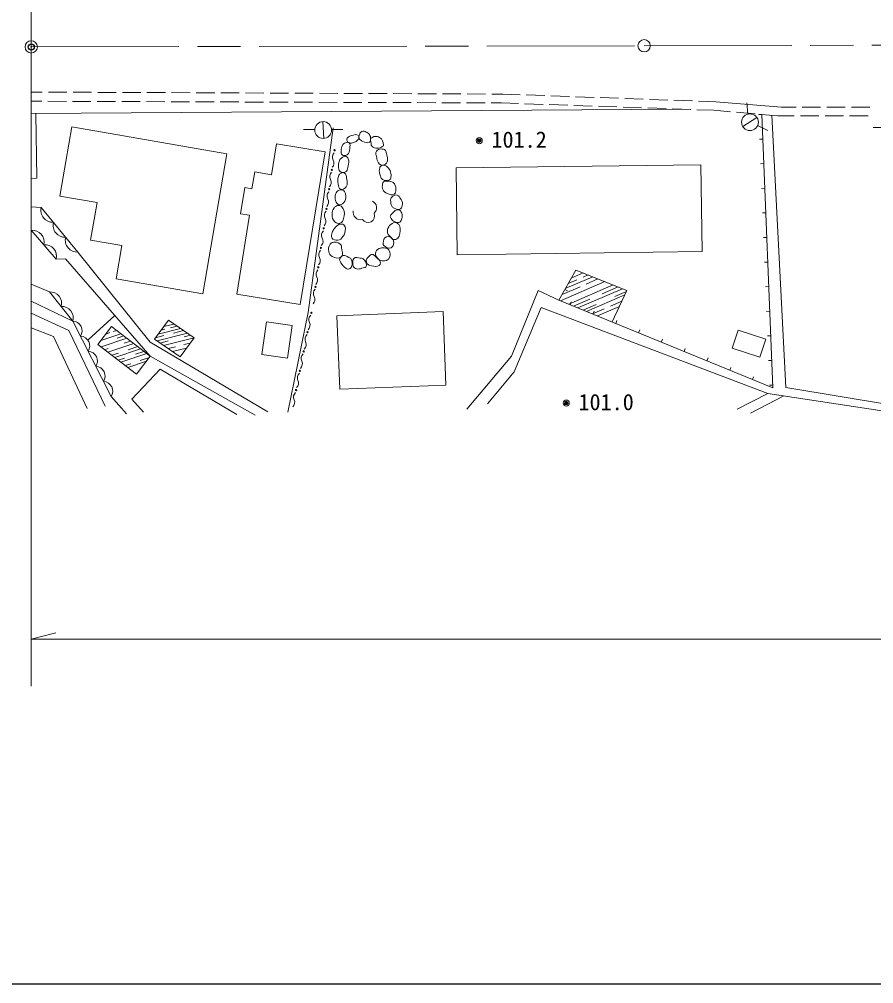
# Model space of a CAD drawing. Units: millimetres, scale not verified. Extents: x 40000 to 680000, y 20000 to 380000.
# Drawn here: x 75397 to 144782, y 205000 to 283326 of the extents above; entities that cross this region are included whole.
import ezdxf
from ezdxf.enums import TextEntityAlignment as Align

# ---------------------------------------------------------------- set-up
doc = ezdxf.new("R2010")
doc.units = ezdxf.units.MM
doc.header["$LTSCALE"] = 1000
doc.header["$PDMODE"] = 32
doc.header["$PDSIZE"] = 500
doc.linetypes.add('CHAIN', pattern=[18.5, 12, -1.5, 3.5, -1.5])
for name, color, linetype, lineweight in [('M-BGD', 7, 'Continuous', 13), ('M-BMK', 2, 'CHAIN', 13), ('M-BMK-SRVR', 3, 'Continuous', 13), ('M-STR-HTXT', 7, 'Continuous', 13), ('M-TTL-BAND', 7, 'Continuous', 25)]:
    doc.layers.add(name, color=color, linetype=linetype, lineweight=lineweight)
doc.layers.add('M-OTRS', color=6, linetype='Continuous')
doc.styles.add('ＭＳ ゴシック', font='')
doc.styles.get('ＭＳ ゴシック').set_extended_font_data('MS Gothic')

msp = doc.modelspace()

# ---------------------------------------------------------------- linework, layer by layer
at = {"layer": 'M-BGD'}
for p, q in [((76366, 277416), (77265, 277412)), ((77765, 277410), (79265, 277404)), ((79765, 277401), (81265, 277395)), ((81765, 277393), (83265, 277386)), ((83765, 277384), (85265, 277378)), ((85765, 277376), (87265, 277369)), ((87765, 277367), (89265, 277360)), ((89765, 277358), (91265, 277352)), ((91765, 277350), (93265, 277343)), ((93765, 277341), (95265, 277335)), ((95765, 277332), (97265, 277326)), ((97765, 277324), (99265, 277317)), ((99765, 277315), (101265, 277309)), ((101765, 277307), (103265, 277300)), ((103765, 277298), (105265, 277291)), ((105765, 277289), (107265, 277283)), ((107765, 277281), (109265, 277274)), ((76366, 276673), (77218, 276670)), ((77718, 276668), (79218, 276662)), ((79718, 276661), (81218, 276655)), ((81718, 276653), (83218, 276647)), ((83718, 276645), (85218, 276640)), ((85718, 276638), (87218, 276632)), ((87718, 276630), (89218, 276625)), ((89718, 276623), (91218, 276617)), ((91718, 276615), (93218, 276609)), ((93718, 276607), (95218, 276602)), ((95718, 276600), (97218, 276594)), ((97718, 276592), (99218, 276587)), ((99718, 276585), (101218, 276579)), ((101718, 276577), (103218, 276571)), ((103718, 276570), (105218, 276564)), ((105718, 276562), (107218, 276556)), ((107718, 276554), (109218, 276549)), ((109718, 276547), (111218, 276541)), ((109765, 277272), (111265, 277266)), ((111718, 276539), (113218, 276533)), ((111765, 277263), (113265, 277257)), ((113718, 276532), (114569, 276528)), ((113765, 277255), (114664, 277251)), ((114569, 276528), (115934, 276481)), ((114664, 277251), (116072, 277200)), ((116571, 277182), (118070, 277127)), ((118570, 277109), (120069, 277055)), ((120569, 277037), (122068, 276983)), ((122567, 276964), (124066, 276910)), ((124566, 276892), (126065, 276838)), ((126565, 276820), (128064, 276765)), ((128564, 276747), (130063, 276693)), ((130562, 276675), (131970, 276624)), ((131970, 276624), (137307, 276189)), ((134471, 276533), (134555, 275623)), ((76366, 275666), (129194, 276026)), ((116433, 276464), (117932, 276413)), ((118432, 276396), (119931, 276344)), ((120431, 276327), (121930, 276275)), ((122430, 276258), (123929, 276207)), ((124429, 276190), (125928, 276138)), ((126427, 276121), (127926, 276069)), ((128426, 276052), (129925, 276001)), ((130425, 275984), (131789, 275937)), ((131789, 275937), (133151, 275820)), ((133649, 275777), (135143, 275648)), ((137307, 276189), (138473, 276188)), ((138973, 276187), (140473, 276186)), ((140973, 276185), (142473, 276183)), ((142973, 276183), (144473, 276181)), ((76753, 275668), (76832, 270418)), ((100051, 275012), (100131, 273649)), ((134149, 274607), (135290, 275357)), ((135687, 275601), (135437, 275591)), ((135642, 275605), (137003, 275488)), ((137641, 253412), (136516, 275530)), ((137003, 275488), (138327, 275487)), ((138827, 275486), (140327, 275484)), ((140827, 275484), (142327, 275482)), ((142827, 275481), (144327, 275479)), ((78685, 268970), (79655, 274582)), ((79655, 274582), (92254, 272403)), ((98477, 274365), (99391, 274366)), ((100887, 274509), (98849, 259512)), ((100770, 274365), (101684, 274366)), ((135357, 274690), (136184, 274300)), ((144730, 274547), (145644, 274548)), ((135767, 273603), (135517, 273593)), ((95876, 270703), (96286, 273216)), ((96286, 273216), (100227, 272574)), ((100227, 272574), (98205, 260174)), ((92254, 272403), (90289, 261036)), ((110861, 271248), (130749, 271515)), ((110956, 264193), (110861, 271248)), ((130749, 271515), (130843, 264460)), ((135847, 271605), (135597, 271595)), ((76832, 270418), (76366, 270405)), ((94292, 269561), (94515, 270925)), ((94515, 270925), (95876, 270703)), ((93372, 267531), (93718, 269655)), ((93718, 269655), (94292, 269561)), ((135927, 269606), (135678, 269596)), ((81708, 268447), (78685, 268970)), ((81181, 265395), (81708, 268447)), ((93060, 261013), (94103, 267412)), ((94103, 267412), (93372, 267531)), ((136008, 267608), (135758, 267598)), ((78403, 263843), (76366, 266188)), ((136088, 265609), (135838, 265599)), ((83723, 264956), (81181, 265395)), ((83255, 262252), (83723, 264956)), ((86016, 257092), (80159, 264415)), ((130843, 264460), (110956, 264193)), ((78403, 263843), (79153, 263883)), ((79153, 263883), (86036, 255954)), ((136168, 263611), (135918, 263601)), ((121964, 262412), (119737, 261448)), ((121180, 262726), (120225, 262312)), ((120591, 262961), (124733, 261305)), ((121594, 262560), (121194, 262387)), ((76366, 261812), (77851, 261181)), ((90289, 261036), (83255, 262252)), ((122952, 262017), (119352, 260458)), ((120931, 261609), (119471, 260977)), ((120665, 262158), (119967, 261855)), ((123620, 261750), (120011, 260188)), ((122391, 262242), (121425, 261823)), ((136248, 261613), (135999, 261603)), ((98205, 260174), (93060, 261013)), ((115376, 255970), (117526, 261294)), ((117526, 261294), (119211, 260516)), ((119705, 261391), (119922, 261268)), ((124379, 261446), (120762, 259880)), ((124564, 260942), (121455, 259596)), ((124026, 261587), (122723, 261023)), ((124733, 261305), (123544, 258749)), ((124696, 261226), (123762, 260821)), ((76366, 260431), (79744, 258814)), ((120131, 260139), (120226, 260370)), ((121720, 260589), (120413, 260023)), ((122238, 260161), (121186, 259706)), ((124329, 260437), (123395, 260032)), ((76366, 259465), (79409, 258045)), ((80987, 257296), (83149, 259279)), ((98849, 259512), (97207, 251424)), ((101184, 259252), (109814, 259586)), ((109814, 259586), (110045, 253611)), ((117782, 259914), (115574, 254707)), ((136171, 252946), (117782, 259914)), ((122901, 259819), (121933, 259400)), ((121981, 259380), (122076, 259611)), ((124128, 260005), (122342, 259232)), ((136329, 259614), (136079, 259604)), ((86371, 257350), (87511, 258892)), ((87120, 258363), (87967, 258577)), ((87511, 258892), (89588, 257455)), ((95105, 256097), (95485, 258756)), ((95485, 258756), (97547, 258462)), ((101416, 253276), (101184, 259252)), ((123832, 258621), (123927, 258853)), ((78167, 257572), (76366, 258262)), ((79409, 258045), (82367, 251912)), ((82887, 258374), (81769, 256919)), ((83645, 257791), (82019, 257244)), ((82760, 257877), (82416, 257761)), ((86036, 255954), (82887, 258374)), ((83298, 258058), (83033, 257969)), ((86584, 257202), (89053, 257825)), ((86672, 257757), (88490, 258215)), ((87227, 258149), (86901, 258067)), ((88222, 258400), (87673, 258262)), ((88741, 258041), (87923, 257834)), ((97547, 258462), (97167, 255803)), ((125682, 257863), (125777, 258094)), ((133298, 256615), (133769, 258079)), ((133769, 258079), (136017, 257356)), ((80908, 251714), (78167, 257572)), ((81769, 256919), (84918, 254500)), ((84132, 257417), (82038, 256713)), ((84692, 256987), (82598, 256282)), ((83885, 257606), (83333, 257421)), ((84421, 257195), (83905, 257021)), ((95581, 251432), (86016, 257092)), ((86371, 257350), (88449, 255912)), ((87123, 257633), (86456, 257465)), ((87475, 257199), (86826, 257035)), ((87119, 256832), (89588, 257455)), ((88449, 255912), (89588, 257455)), ((89275, 257031), (88771, 256904)), ((89295, 257658), (88774, 257526)), ((127533, 257104), (127628, 257335)), ((136017, 257356), (135546, 255892)), ((136409, 257616), (136159, 257606)), ((82618, 256589), (82327, 256491)), ((83461, 256222), (82916, 256038)), ((85244, 256563), (83150, 255858)), ((85745, 256178), (83651, 255473)), ((85010, 256743), (84245, 256485)), ((85519, 256351), (84840, 256123)), ((88071, 256727), (87485, 256579)), ((87835, 256337), (88974, 256624)), ((129383, 256345), (129478, 256576)), ((135546, 255892), (133298, 256615)), ((83931, 255817), (83425, 255647)), ((84460, 255350), (84009, 255199)), ((85733, 255561), (84206, 255047)), ((84918, 254500), (86036, 255954)), ((85959, 255855), (85208, 255602)), ((86036, 255954), (94555, 251162)), ((97167, 255803), (95105, 256097)), ((111728, 251651), (115376, 255970)), ((131234, 255586), (131329, 255818)), ((136489, 255617), (136239, 255607)), ((86824, 254909), (84537, 252483)), ((93076, 251241), (86824, 254909)), ((115574, 254707), (113424, 252104)), ((133085, 254828), (133179, 255059)), ((134935, 254069), (135030, 254300)), ((110045, 253611), (101416, 253276)), ((136569, 253619), (136320, 253609)), ((137641, 253412), (146304, 251978)), ((84103, 251280), (82860, 252681)), ((84537, 252483), (85483, 251418)), ((133699, 251657), (136171, 252946)), ((134774, 251345), (137486, 252745)), ((136171, 252946), (146693, 251342))]:
    msp.add_line(p, q, dxfattribs=at)
for points in [[(135687, 275601), (136578, 253395), (119211, 260516), (120591, 262961)], [(76366, 268081), (77177, 268052), (80159, 264415)], [(82860, 252681), (79744, 258814), (77851, 261181)]]:
    msp.add_lwpolyline(points, dxfattribs=at)
for centre, radius in [((100073, 274330), 683), ((134732, 274964), 683), ((112747, 273474), 150), ((112747, 273474), 120), ((112747, 273474), 90), ((112747, 273474), 60), ((112747, 273474), 30), ((112747, 273474), 20), ((101001, 272689), 50), ((100780, 271104), 50), ((100558, 269520), 50), ((100337, 267935), 50), ((100116, 266350), 50), ((99894, 264766), 50), ((99673, 263181), 50), ((99451, 261597), 50), ((99115, 259490), 50), ((98805, 257920), 50), ((98494, 256351), 50), ((98183, 254781), 50), ((97873, 253212), 50), ((119814, 252155), 150), ((119814, 252155), 120), ((119814, 252155), 90), ((119814, 252155), 60), ((119814, 252155), 30), ((119814, 252155), 20)]:
    msp.add_circle(centre, radius, dxfattribs=at)
for centre, radius, start, end in [((100453, 271655), 500, 315.17702, 28.91682), ((101328, 272138), 500, 135.17702, 208.91682), ((100231, 270070), 500, 315.17702, 28.91682), ((101107, 270554), 500, 135.17702, 208.91682), ((100010, 268486), 500, 315.17702, 28.91682), ((100885, 268969), 500, 135.17702, 208.91682), ((78113, 267806), 968, 165.26602, 273.42119), ((103812, 268024), 599, 310.66493, 64.19485), ((99789, 266901), 500, 315.17702, 28.91682), ((100664, 267385), 500, 135.17702, 208.91682), ((103103, 267648), 599, 167.56375, 285.22853), ((103713, 267354), 535, 212.08039, 23.81307), ((79107, 266593), 968, 165.26602, 273.42119), ((76458, 265239), 954, 346.47197, 95.4884), ((80101, 265381), 968, 165.26602, 273.42119), ((99567, 265316), 500, 315.17702, 28.91682), ((100443, 265800), 500, 135.17702, 208.91682), ((77476, 264066), 954, 346.47197, 95.4884), ((99346, 263732), 500, 315.17702, 28.91682), ((100221, 264215), 500, 135.17702, 208.91682), ((100000, 262631), 500, 135.17702, 208.91682), ((99124, 262147), 500, 315.17702, 28.91682), ((77920, 260266), 918, 342.99817, 94.32144), ((99778, 261046), 500, 135.17702, 208.91682), ((98903, 260563), 500, 315.17702, 28.91682), ((78867, 259082), 918, 342.99817, 94.32144), ((99411, 258922), 500, 131.93702, 205.67682), ((79707, 258023), 792, 326.58212, 87.28253), ((98509, 258488), 500, 311.93702, 25.67682), ((99100, 257352), 500, 131.93702, 205.67682), ((80330, 256797), 792, 326.58212, 87.28253), ((98199, 256919), 500, 311.93702, 25.67682), ((80953, 255570), 792, 326.58212, 87.28253), ((98789, 255783), 500, 131.93702, 205.67682), ((97888, 255349), 500, 311.93702, 25.67682), ((81577, 254343), 792, 326.58212, 87.28253), ((98479, 254213), 500, 131.93702, 205.67682), ((82200, 253117), 792, 326.58212, 87.28253), ((97578, 253780), 500, 311.93702, 25.67682), ((98168, 252643), 500, 131.93702, 205.67682), ((97267, 252210), 500, 311.93702, 25.67682)]:
    msp.add_arc(centre, radius, start, end, dxfattribs=at)
for points, knots in [([(103299, 273391), (103252, 273407), (103232, 273430), (103194, 273461), (103101, 273535), (103012, 273559), (102974, 273671), (102939, 273776), (102976, 273849), (103018, 273952), (103065, 274065), (103091, 274155), (103202, 274206), (103337, 274267), (103443, 274229), (103579, 274171), (103695, 274122), (103755, 274066), (103825, 273960), (103898, 273850), (103933, 273769), (103930, 273636), (103927, 273519), (103923, 273419), (103825, 273356), (103652, 273244), (103494, 273325), (103299, 273391)], [0, 0, 0, 0, 1, 1, 1, 2, 2, 2, 3, 3, 3, 4, 4, 4, 5, 5, 5, 6, 6, 6, 7, 7, 7, 8, 8, 8, 9, 9, 9, 9]), ([(101575, 272912), (101603, 273011), (101611, 273074), (101672, 273157), (101714, 273214), (101749, 273239), (101813, 273270), (101877, 273302), (101921, 273303), (101992, 273313), (102058, 273323), (102112, 273364), (102163, 273321), (102311, 273197), (102251, 273022), (102226, 272830), (102198, 272620), (102194, 272448), (102019, 272328), (101886, 272236), (101735, 272219), (101606, 272316), (101506, 272390), (101530, 272499), (101524, 272624), (101519, 272738), (101544, 272802), (101575, 272912)], [0, 0, 0, 0, 1, 1, 1, 2, 2, 2, 3, 3, 3, 4, 4, 4, 5, 5, 5, 6, 6, 6, 7, 7, 7, 8, 8, 8, 9, 9, 9, 9]), ([(102299, 273277), (102171, 273297), (102071, 273328), (102010, 273443), (101969, 273522), (101980, 273596), (102028, 273671), (102116, 273811), (102236, 273838), (102396, 273882), (102597, 273937), (102768, 274021), (102931, 273890), (102999, 273836), (102992, 273757), (102974, 273671), (102957, 273589), (102912, 273554), (102852, 273496), (102775, 273422), (102722, 273388), (102624, 273347), (102504, 273297), (102428, 273257), (102299, 273277)], [0, 0, 0, 0, 1, 1, 1, 2, 2, 2, 3, 3, 3, 4, 4, 4, 5, 5, 5, 6, 6, 6, 7, 7, 7, 8, 8, 8, 8]), ([(103930, 273636), (104065, 273736), (104145, 273803), (104307, 273811), (104448, 273819), (104537, 273797), (104657, 273724), (104889, 273583), (104965, 273381), (104982, 273110), (104987, 273021), (104892, 272999), (104815, 272952), (104660, 272858), (104537, 272828), (104359, 272865), (104191, 272900), (104086, 272955), (103982, 273093), (103956, 273128), (103978, 273162), (103974, 273207), (103961, 273322), (103947, 273362), (103912, 273496)], [0, 0, 0, 0, 1, 1, 1, 2, 2, 2, 3, 3, 3, 4, 4, 4, 5, 5, 5, 6, 6, 6, 7, 7, 7, 8, 8, 8, 8]), ([(104407, 272616), (104454, 272675), (104486, 272710), (104554, 272744), (104633, 272784), (104687, 272795), (104776, 272791), (104919, 272784), (105025, 272782), (105126, 272680), (105202, 272604), (105181, 272521), (105208, 272417), (105255, 272241), (105323, 272143), (105307, 271961), (105293, 271792), (105274, 271668), (105144, 271558), (105038, 271469), (104931, 271442), (104799, 271482), (104645, 271529), (104592, 271640), (104513, 271780), (104430, 271926), (104437, 272031), (104402, 272195), (104375, 272315), (104330, 272384), (104349, 272505), (104357, 272553), (104377, 272577), (104407, 272616)], [0, 0, 0, 0, 1, 1, 1, 2, 2, 2, 3, 3, 3, 4, 4, 4, 5, 5, 5, 6, 6, 6, 7, 7, 7, 8, 8, 8, 9, 9, 9, 10, 10, 10, 11, 11, 11, 11]), ([(101591, 272074), (101640, 272109), (101669, 272129), (101723, 272156), (101768, 272179), (101794, 272211), (101844, 272203), (101979, 272182), (102060, 272109), (102116, 271985), (102208, 271784), (102132, 271637), (102093, 271420), (102060, 271237), (102094, 271079), (101945, 270968), (101794, 270855), (101617, 270844), (101462, 270952), (101314, 271056), (101334, 271212), (101318, 271393), (101305, 271538), (101326, 271623), (101368, 271763), (101396, 271853), (101415, 271907), (101474, 271981), (101510, 272027), (101543, 272041), (101591, 272074)], [0, 0, 0, 0, 1, 1, 1, 2, 2, 2, 3, 3, 3, 4, 4, 4, 5, 5, 5, 6, 6, 6, 7, 7, 7, 8, 8, 8, 9, 9, 9, 10, 10, 10, 10]), ([(105004, 271476), (105122, 271471), (105184, 271415), (105272, 271336), (105420, 271202), (105490, 271099), (105553, 270909), (105601, 270764), (105587, 270671), (105576, 270518), (105571, 270451), (105587, 270398), (105541, 270348), (105425, 270224), (105290, 270215), (105120, 270232), (104993, 270244), (104919, 270289), (104828, 270378), (104765, 270439), (104754, 270494), (104723, 270576), (104675, 270702), (104657, 270776), (104641, 270909), (104632, 270989), (104628, 271035), (104641, 271114), (104657, 271214), (104654, 271285), (104723, 271359), (104804, 271446), (104885, 271481), (105004, 271476)], [0, 0, 0, 0, 1, 1, 1, 2, 2, 2, 3, 3, 3, 4, 4, 4, 5, 5, 5, 6, 6, 6, 7, 7, 7, 8, 8, 8, 9, 9, 9, 10, 10, 10, 11, 11, 11, 11]), ([(101789, 270847), (101958, 270760), (101944, 270586), (101976, 270399), (102021, 270138), (102090, 269938), (101937, 269721), (101826, 269564), (101661, 269460), (101481, 269531), (101321, 269593), (101334, 269763), (101298, 269932), (101248, 270169), (101239, 270319), (101306, 270551), (101334, 270647), (101358, 270711), (101439, 270769), (101553, 270851), (101665, 270912), (101789, 270847)], [0, 0, 0, 0, 1, 1, 1, 2, 2, 2, 3, 3, 3, 4, 4, 4, 5, 5, 5, 6, 6, 6, 7, 7, 7, 7]), ([(101657, 269454), (101802, 269395), (101855, 269283), (101895, 269131), (101952, 268912), (101945, 268747), (101825, 268554), (101717, 268382), (101592, 268262), (101388, 268270), (101258, 268275), (101188, 268360), (101124, 268473), (101020, 268652), (101019, 268795), (101057, 268999), (101090, 269170), (101129, 269291), (101272, 269392), (101396, 269480), (101516, 269512), (101657, 269454)], [0, 0, 0, 0, 1, 1, 1, 2, 2, 2, 3, 3, 3, 4, 4, 4, 5, 5, 5, 6, 6, 6, 7, 7, 7, 7]), ([(105307, 270173), (105487, 270166), (105621, 270191), (105757, 270074), (105934, 269922), (105971, 269751), (105974, 269519), (105975, 269358), (105968, 269220), (105833, 269133), (105653, 269016), (105482, 269089), (105284, 269174), (105106, 269250), (104997, 269331), (104916, 269507), (104843, 269665), (104874, 269780), (104904, 269951), (104917, 270024), (104916, 270081), (104974, 270126), (105078, 270207), (105176, 270178), (105307, 270173)], [0, 0, 0, 0, 1, 1, 1, 2, 2, 2, 3, 3, 3, 4, 4, 4, 5, 5, 5, 6, 6, 6, 7, 7, 7, 8, 8, 8, 8]), ([(106312, 268826), (106437, 268641), (106540, 268519), (106514, 268300), (106496, 268149), (106478, 268043), (106365, 267941), (106209, 267801), (106027, 267913), (105830, 267985), (105737, 268019), (105704, 268079), (105646, 268160), (105563, 268278), (105578, 268376), (105559, 268519), (105547, 268604), (105544, 268656), (105567, 268739), (105608, 268883), (105710, 268929), (105830, 269019), (105882, 269057), (105924, 269060), (105988, 269063), (106145, 269070), (106246, 268968), (106312, 268826), (106323, 268804), (106330, 268793), (106335, 268766)], [0, 0, 0, 0, 1, 1, 1, 2, 2, 2, 3, 3, 3, 4, 4, 4, 5, 5, 5, 6, 6, 6, 7, 7, 7, 8, 8, 8, 9, 9, 9, 10, 10, 10, 10]), ([(101696, 267935), (101820, 267657), (101827, 267448), (101737, 267158), (101681, 266974), (101621, 266828), (101439, 266766), (101280, 266712), (101148, 266764), (101024, 266877), (100836, 267050), (100809, 267236), (100802, 267491), (100797, 267701), (100843, 267831), (100960, 268005), (101014, 268086), (101063, 268125), (101153, 268163), (101254, 268206), (101329, 268234), (101433, 268198), (101571, 268151), (101637, 268068), (101696, 267935)], [0, 0, 0, 0, 1, 1, 1, 2, 2, 2, 3, 3, 3, 4, 4, 4, 5, 5, 5, 6, 6, 6, 7, 7, 7, 8, 8, 8, 8]), ([(105749, 267621), (105813, 267687), (105840, 267736), (105919, 267784), (105976, 267820), (106015, 267831), (106082, 267843), (106150, 267854), (106196, 267874), (106257, 267843), (106371, 267785), (106409, 267700), (106450, 267580), (106505, 267420), (106503, 267311), (106462, 267147), (106430, 267018), (106411, 266911), (106293, 266849), (106146, 266773), (106023, 266824), (105872, 266890), (105740, 266948), (105673, 267013), (105597, 267136), (105546, 267218), (105511, 267281), (105533, 267375), (105562, 267500), (105661, 267528), (105749, 267621)], [0, 0, 0, 0, 1, 1, 1, 2, 2, 2, 3, 3, 3, 4, 4, 4, 5, 5, 5, 6, 6, 6, 7, 7, 7, 8, 8, 8, 9, 9, 9, 10, 10, 10, 10]), ([(101680, 265675), (101551, 265524), (101466, 265399), (101268, 265377), (101061, 265354), (100885, 265409), (100777, 265587), (100691, 265732), (100763, 265856), (100812, 266017), (100851, 266144), (100894, 266212), (100979, 266315), (101119, 266483), (101198, 266615), (101408, 266674), (101542, 266712), (101662, 266721), (101759, 266622), (101935, 266441), (101882, 266230), (101838, 265982), (101814, 265849), (101768, 265777), (101680, 265675)], [0, 0, 0, 0, 1, 1, 1, 2, 2, 2, 3, 3, 3, 4, 4, 4, 5, 5, 5, 6, 6, 6, 7, 7, 7, 8, 8, 8, 8]), ([(105337, 266335), (105415, 266525), (105496, 266641), (105679, 266734), (105822, 266808), (105954, 266855), (106091, 266769), (106311, 266631), (106342, 266407), (106327, 266147), (106310, 265840), (106262, 265537), (105968, 265446), (105748, 265378), (105613, 265563), (105451, 265726), (105369, 265809), (105334, 265875), (105310, 265989), (105283, 266122), (105285, 266210), (105337, 266335)], [0, 0, 0, 0, 1, 1, 1, 2, 2, 2, 3, 3, 3, 4, 4, 4, 5, 5, 5, 6, 6, 6, 7, 7, 7, 7]), ([(105587, 264771), (105374, 264654), (105164, 264782), (104995, 264955), (104943, 265008), (104935, 265064), (104942, 265139), (104964, 265368), (104988, 265590), (105205, 265665), (105431, 265743), (105658, 265619), (105757, 265402), (105864, 265170), (105810, 264894), (105587, 264771)], [0, 0, 0, 0, 1, 1, 1, 2, 2, 2, 3, 3, 3, 4, 4, 4, 5, 5, 5, 5]), ([(101559, 264797), (101586, 264511), (101763, 264263), (101559, 264061), (101347, 263851), (101059, 263929), (100796, 264070), (100636, 264156), (100570, 264277), (100533, 264455), (100485, 264687), (100504, 264862), (100647, 265051), (100744, 265179), (100855, 265235), (101015, 265235), (101238, 265235), (101390, 265158), (101524, 264981), (101568, 264923), (101552, 264870), (101559, 264797)], [0, 0, 0, 0, 1, 1, 1, 2, 2, 2, 3, 3, 3, 4, 4, 4, 5, 5, 5, 6, 6, 6, 7, 7, 7, 7]), ([(105034, 264758), (105181, 264741), (105306, 264748), (105389, 264626), (105560, 264376), (105580, 264075), (105376, 263850), (105192, 263648), (104939, 263685), (104679, 263772), (104559, 263812), (104515, 263890), (104443, 263995), (104367, 264105), (104294, 264178), (104311, 264311), (104336, 264503), (104445, 264609), (104614, 264705), (104757, 264787), (104870, 264777), (105034, 264758)], [0, 0, 0, 0, 1, 1, 1, 2, 2, 2, 3, 3, 3, 4, 4, 4, 5, 5, 5, 6, 6, 6, 7, 7, 7, 7]), ([(102040, 263040), (101996, 263045), (101970, 263055), (101934, 263081), (101733, 263222), (101653, 263347), (101519, 263554), (101463, 263642), (101405, 263694), (101408, 263799), (101411, 263892), (101459, 263940), (101519, 264010), (101573, 264071), (101608, 264119), (101689, 264132), (101876, 264163), (101982, 264072), (102151, 263986), (102239, 263941), (102308, 263922), (102355, 263834), (102459, 263643), (102463, 263484), (102390, 263279), (102351, 263168), (102291, 263111), (102186, 263057), (102134, 263031), (102097, 263032), (102040, 263040)], [0, 0, 0, 0, 1, 1, 1, 2, 2, 2, 3, 3, 3, 4, 4, 4, 5, 5, 5, 6, 6, 6, 7, 7, 7, 8, 8, 8, 9, 9, 9, 10, 10, 10, 10]), ([(103535, 263197), (103515, 263158), (103473, 263165), (103430, 263157), (103115, 263093), (102869, 262947), (102606, 263133), (102479, 263223), (102493, 263357), (102484, 263513), (102474, 263668), (102442, 263802), (102560, 263905), (102711, 264037), (102876, 263968), (103074, 263934), (103208, 263911), (103307, 263903), (103395, 263799), (103551, 263615), (103648, 263411), (103535, 263197)], [0, 0, 0, 0, 1, 1, 1, 2, 2, 2, 3, 3, 3, 4, 4, 4, 5, 5, 5, 6, 6, 6, 7, 7, 7, 7]), ([(103758, 264045), (103850, 264154), (103930, 264237), (104073, 264232), (104181, 264228), (104226, 264152), (104301, 264074), (104502, 263864), (104795, 263718), (104698, 263443), (104627, 263240), (104392, 263242), (104178, 263262), (103914, 263286), (103677, 263350), (103588, 263601), (103526, 263776), (103638, 263903), (103758, 264045)], [0, 0, 0, 0, 1, 1, 1, 2, 2, 2, 3, 3, 3, 4, 4, 4, 5, 5, 5, 6, 6, 6, 6])]:
    msp.add_open_spline(points, degree=3, knots=knots, dxfattribs=at)
for p in [(112747, 273474), (119814, 252155)]:
    msp.add_point(p, dxfattribs=at)
at = {"layer": 'M-BMK'}
for p, q in [((126134, 281180), (176694, 281282)), ((76366, 281078), (126134, 281180))]:
    msp.add_line(p, q, dxfattribs=at)
at = {"layer": 'M-BMK-SRVR'}
for p, q in [((76366, 320242), (76366, 281078)), ((76366, 281078), (76366, 229168))]:
    msp.add_line(p, q, dxfattribs=at)
for centre in [(76366, 281078), (126134, 281180)]:
    msp.add_circle(centre, 500, dxfattribs=at)
at = {"layer": 'M-OTRS'}
msp.add_point((76366, 281078), dxfattribs=at)
at = {"layer": 'M-STR-HTXT'}
for q in [(78366, 233494), (260048, 232994)]:
    msp.add_line((76366, 232994), q, dxfattribs=at)
at = {"layer": 'M-TTL-BAND'}
msp.add_line((40000, 205000), (579000, 205000), dxfattribs=at)

# ---------------------------------------------------------------- texts
at = {"layer": 'M-BGD', "style": 'ＭＳ ゴシック'}
for s, p in [('101.2', (113740, 272501)), ('101.0', (120807, 251182))]:
    msp.add_text(s, height=1320, dxfattribs=at).set_placement(p, align=Align.BOTTOM_LEFT)

doc.saveas('drawing.dxf')
